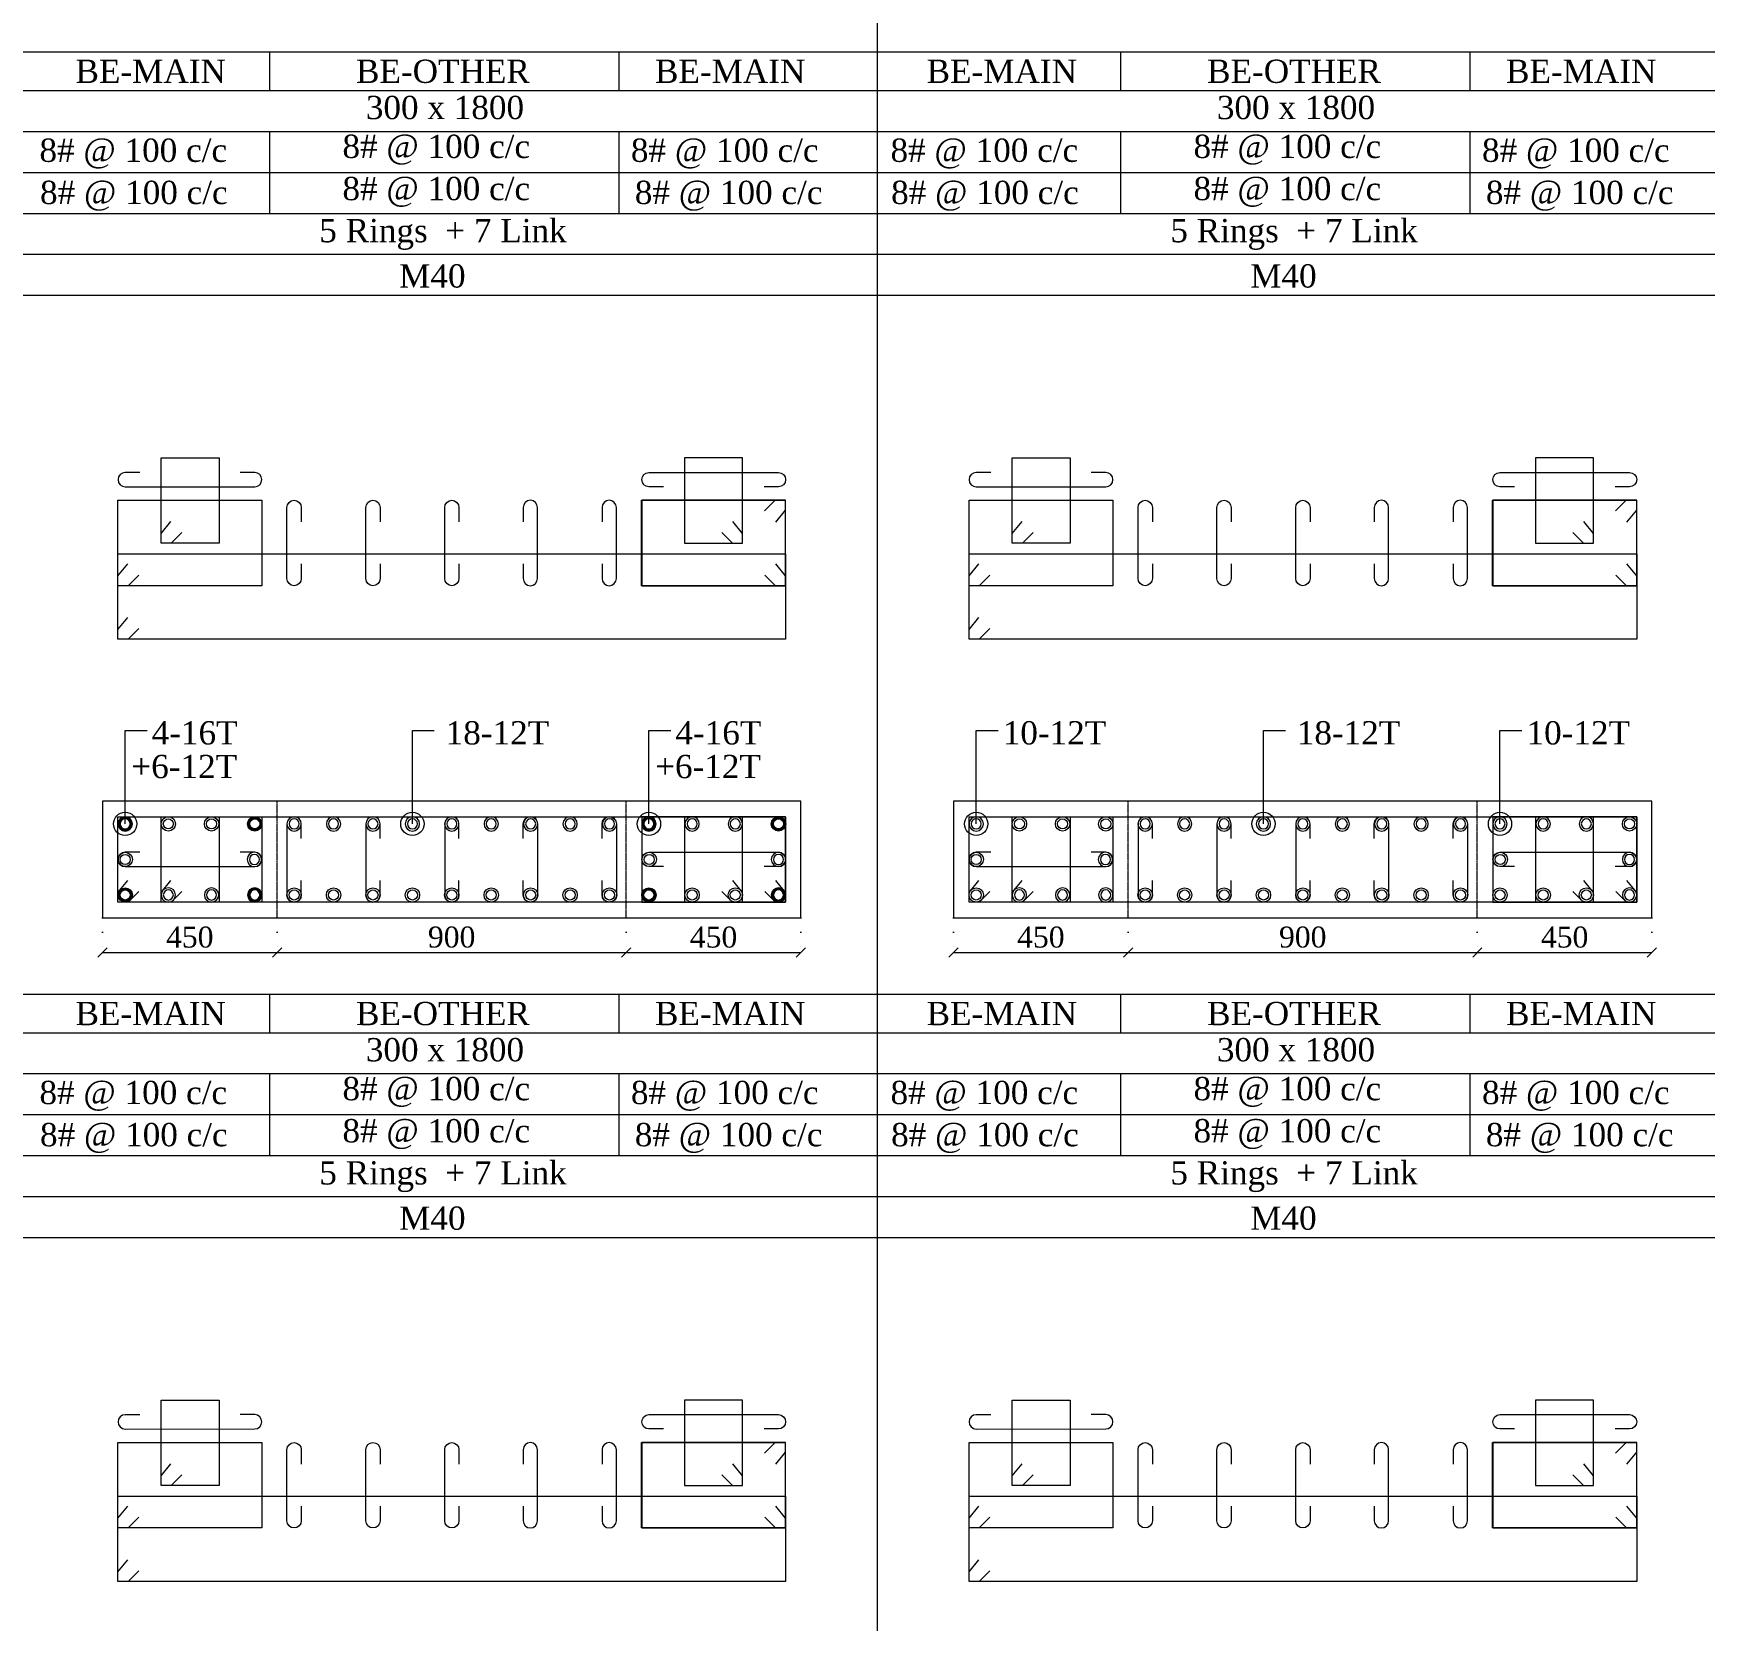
# Model space of a CAD drawing. Header units: millimetres. Extents: x 303 to 27724, y 300 to 68956.
# Drawn here: x 10195 to 14502, y 43688 to 47778 of the extents above; entities that cross this region are included whole.
import ezdxf

# ---------------------------------------------------------------- set-up
doc = ezdxf.new("R2010")
doc.units = ezdxf.units.MM
doc.linetypes.add('( Hidden )', pattern=[0.375, 0.25, -0.125])
doc.linetypes.add('DOT2', pattern=[0.125, 0, -0.125])
doc.layers.get('Defpoints').update_dxf_attribs({"lineweight": 0})
for name, color, linetype, lineweight in [('S-COL. STEEL DIA', 1, 'Continuous', 9), ('S-DIM FOOTING', 7, 'Continuous', 0), ('S-SECTION', 5, 'Continuous', 0), ('S-SECTION MARK', 7, 'Continuous', 0), ('S-SHEET', 7, 'Continuous', 0), ('S-STEEL', 1, 'Continuous', 9), ('S-STEEL-1', 1, 'Continuous', 0), ('S-STEEL-1 C.S.', 106, 'Continuous', 0), ('S-TEXT', 7, 'Continuous', 0)]:
    doc.layers.add(name, color=color, linetype=linetype, lineweight=lineweight)
doc.styles.add('AR', font='ARIALUNI.TTF', dxfattribs={"width": 0.8})
doc.styles.add('S-ROMANS', font='times.ttf')
doc.styles.add('TEXT', font='times.ttf')
doc.dimstyles.new('100', dxfattribs={"dimtxt": 180, "dimasz": 80, "dimexe": 0.18, "dimexo": 0.0625, "dimgap": 1, "dimtad": 1, "dimdec": 0, "dimzin": 0, "dimdsep": 46, "dimtxsty": 'AR', "dimblk": 'DOT', "dimcen": 0.09, "dimse1": 1, "dimse2": 1, "dimclrd": 50, "dimclrt": 256, "dimadec": 0, "dimazin": 0, "dimtfac": 1, "dimtdec": 0, "dimtix": 1, "dimtofl": 0, "dimtmove": 2, "dimatfit": 0, "dimfxl": 1, "dimtolj": 1, "dimtzin": 0, "dimlwd": -1, "dimarcsym": 0})
doc.dimstyles.new('SETU', dxfattribs={"dimtxt": 230, "dimasz": 0.2, "dimexe": 0.1, "dimexo": 0.1, "dimgap": 0.05, "dimtad": 1, "dimdec": 0, "dimzin": 0, "dimdsep": 46, "dimtxsty": 'TEXT', "dimblk": 'OBLIQUE', "dimcen": 0.09, "dimdle": 0.1, "dimclrd": 4, "dimclre": 256, "dimclrt": 256, "dimadec": 1, "dimazin": 0, "dimtfac": 1, "dimtdec": 0, "dimtix": 1, "dimtofl": 0, "dimtmove": 2, "dimatfit": 0, "dimfxl": 1, "dimtolj": 1, "dimtzin": 0, "dimlwd": -1, "dimlwe": -1, "dimarcsym": 1})

# ---------------------------------------------------------------- blocks, each defined once
blk = doc.blocks.new('*U4')
at = {"layer": 'S-COL. STEEL DIA'}
h = blk.add_hatch(color=256, dxfattribs=at)
h.dxf.hatch_style = 1
h.paths.add_polyline_path([(-18.5, 0, 1), (18.5, 0, 1)])
h.paths.add_polyline_path([(13, 0, -1), (-13, 0, -1)], flags=16)
at = {"layer": 'S-COL. STEEL DIA', "lineweight": 5}
for radius in [18.5, 13]:
    blk.add_circle((0, 0), radius, dxfattribs=at)
blk = doc.blocks.new('*U6')
at = {"layer": 'S-COL. STEEL DIA', "lineweight": 5}
for radius in [18.5, 13, 13]:
    blk.add_circle((0, 0), radius, dxfattribs=at)
blk = doc.blocks.new('_Oblique')
at = {"color": 0, "linetype": 'ByBlock', "lineweight": -2}
blk.add_line((-0.5, -0.5), (0.5, 0.5), dxfattribs=at)
blk = doc.blocks.new('*D2058')
at = {"layer": 'Defpoints', "color": 0}
for p in [(10372.5, 45499.6), (10822.5, 45499.6), (10822.5, 45409.8)]:
    blk.add_point(p, dxfattribs=at)
at = {"layer": 'S-DIM FOOTING', "linetype": 'DOT2', "ltscale": 300}
for p, q in [((10372.5, 45499.5), (10372.5, 45409.6)), ((10822.5, 45499.5), (10822.5, 45409.6))]:
    blk.add_line(p, q, dxfattribs=at)
at = {"layer": 'S-DIM FOOTING', "ltscale": 300}
blk.add_line((10372.4, 45409.8), (10822.6, 45409.8), dxfattribs=at)
at = {"layer": 'S-DIM FOOTING', "linetype": 'ByBlock', "xscale": 24, "yscale": 24, "zscale": 24, "rotation": 180}
blk.add_blockref('_Oblique', (10372.5, 45409.8), dxfattribs=at)
at = {"layer": 'S-DIM FOOTING', "linetype": 'ByBlock', "xscale": 24, "yscale": 24, "zscale": 24}
blk.add_blockref('_Oblique', (10822.5, 45409.8), dxfattribs=at)
at = {"layer": 'S-DIM FOOTING', "insert": (10597.5, 45449.2), "char_height": 54, "attachment_point": 5, "style": 'TEXT'}
blk.add_mtext('\\A1;450', dxfattribs=at)
blk = doc.blocks.new('*D2059')
at = {"layer": 'Defpoints', "color": 0}
for p in [(10822.5, 45499.6), (11722.5, 45499.6), (11722.5, 45409.8)]:
    blk.add_point(p, dxfattribs=at)
at = {"layer": 'S-DIM FOOTING', "linetype": 'DOT2', "ltscale": 300}
for p, q in [((10822.5, 45499.5), (10822.5, 45409.6)), ((11722.5, 45499.5), (11722.5, 45409.6))]:
    blk.add_line(p, q, dxfattribs=at)
at = {"layer": 'S-DIM FOOTING', "ltscale": 300}
blk.add_line((10822.4, 45409.8), (11722.6, 45409.8), dxfattribs=at)
at = {"layer": 'S-DIM FOOTING', "linetype": 'ByBlock', "xscale": 24, "yscale": 24, "zscale": 24, "rotation": 180}
blk.add_blockref('_Oblique', (10822.5, 45409.8), dxfattribs=at)
at = {"layer": 'S-DIM FOOTING', "linetype": 'ByBlock', "xscale": 24, "yscale": 24, "zscale": 24}
blk.add_blockref('_Oblique', (11722.5, 45409.8), dxfattribs=at)
at = {"layer": 'S-DIM FOOTING', "insert": (11272.5, 45449.3), "char_height": 54, "attachment_point": 5, "style": 'TEXT'}
blk.add_mtext('\\A1;900', dxfattribs=at)
blk = doc.blocks.new('*D2060')
at = {"layer": 'Defpoints', "color": 0}
for p in [(11722.5, 45499.6), (12172.5, 45499.6), (12172.5, 45409.8)]:
    blk.add_point(p, dxfattribs=at)
at = {"layer": 'S-DIM FOOTING', "linetype": 'DOT2', "ltscale": 300}
for p, q in [((11722.5, 45499.5), (11722.5, 45409.6)), ((12172.5, 45499.5), (12172.5, 45409.6))]:
    blk.add_line(p, q, dxfattribs=at)
at = {"layer": 'S-DIM FOOTING', "ltscale": 300}
blk.add_line((11722.4, 45409.8), (12172.6, 45409.8), dxfattribs=at)
at = {"layer": 'S-DIM FOOTING', "linetype": 'ByBlock', "xscale": 24, "yscale": 24, "zscale": 24, "rotation": 180}
blk.add_blockref('_Oblique', (11722.5, 45409.8), dxfattribs=at)
at = {"layer": 'S-DIM FOOTING', "linetype": 'ByBlock', "xscale": 24, "yscale": 24, "zscale": 24}
blk.add_blockref('_Oblique', (12172.5, 45409.8), dxfattribs=at)
at = {"layer": 'S-DIM FOOTING', "insert": (11947.5, 45449.2), "char_height": 54, "attachment_point": 5, "style": 'TEXT'}
blk.add_mtext('\\A1;450', dxfattribs=at)
blk = doc.blocks.new('_Dot')
at = {"linetype": 'ByBlock', "lineweight": -2}
blk.add_line((-0.5, 0), (-1, 0), dxfattribs=at)
at = {"linetype": 'ByBlock', "const_width": 0.5}
blk.add_lwpolyline([(-0.25, 0, 1), (0.25, 0, 1)], format="xyb", close=True, dxfattribs=at)
blk = doc.blocks.new('*D2103')
at = {"layer": 'Defpoints', "color": 0}
for p in [(12566.1, 45499.6), (13016.1, 45499.6), (13016.1, 45409.8)]:
    blk.add_point(p, dxfattribs=at)
at = {"layer": 'S-DIM FOOTING', "linetype": 'DOT2', "ltscale": 300}
for p, q in [((12566.1, 45499.5), (12566.1, 45409.6)), ((13016.1, 45499.5), (13016.1, 45409.6))]:
    blk.add_line(p, q, dxfattribs=at)
at = {"layer": 'S-DIM FOOTING', "ltscale": 300}
blk.add_line((12566, 45409.8), (13016.2, 45409.8), dxfattribs=at)
at = {"layer": 'S-DIM FOOTING', "linetype": 'ByBlock', "xscale": 24, "yscale": 24, "zscale": 24, "rotation": 180}
blk.add_blockref('_Oblique', (12566.1, 45409.8), dxfattribs=at)
at = {"layer": 'S-DIM FOOTING', "linetype": 'ByBlock', "xscale": 24, "yscale": 24, "zscale": 24}
blk.add_blockref('_Oblique', (13016.1, 45409.8), dxfattribs=at)
at = {"layer": 'S-DIM FOOTING', "insert": (12791.1, 45449.2), "char_height": 54, "attachment_point": 5, "style": 'TEXT'}
blk.add_mtext('\\A1;450', dxfattribs=at)
blk = doc.blocks.new('*D2104')
at = {"layer": 'Defpoints', "color": 0}
for p in [(13016.1, 45499.6), (13916.1, 45499.6), (13916.1, 45409.8)]:
    blk.add_point(p, dxfattribs=at)
at = {"layer": 'S-DIM FOOTING', "linetype": 'DOT2', "ltscale": 300}
for p, q in [((13016.1, 45499.5), (13016.1, 45409.6)), ((13916.1, 45499.5), (13916.1, 45409.6))]:
    blk.add_line(p, q, dxfattribs=at)
at = {"layer": 'S-DIM FOOTING', "ltscale": 300}
blk.add_line((13016, 45409.8), (13916.2, 45409.8), dxfattribs=at)
at = {"layer": 'S-DIM FOOTING', "linetype": 'ByBlock', "xscale": 24, "yscale": 24, "zscale": 24, "rotation": 180}
blk.add_blockref('_Oblique', (13016.1, 45409.8), dxfattribs=at)
at = {"layer": 'S-DIM FOOTING', "linetype": 'ByBlock', "xscale": 24, "yscale": 24, "zscale": 24}
blk.add_blockref('_Oblique', (13916.1, 45409.8), dxfattribs=at)
at = {"layer": 'S-DIM FOOTING', "insert": (13466.1, 45449.3), "char_height": 54, "attachment_point": 5, "style": 'TEXT'}
blk.add_mtext('\\A1;900', dxfattribs=at)
blk = doc.blocks.new('*D2105')
at = {"layer": 'Defpoints', "color": 0}
for p in [(13916.1, 45499.6), (14366.1, 45499.6), (14366.1, 45409.8)]:
    blk.add_point(p, dxfattribs=at)
at = {"layer": 'S-DIM FOOTING', "linetype": 'DOT2', "ltscale": 300}
for p, q in [((13916.1, 45499.5), (13916.1, 45409.6)), ((14366.1, 45499.5), (14366.1, 45409.6))]:
    blk.add_line(p, q, dxfattribs=at)
at = {"layer": 'S-DIM FOOTING', "ltscale": 300}
blk.add_line((13916, 45409.8), (14366.2, 45409.8), dxfattribs=at)
at = {"layer": 'S-DIM FOOTING', "linetype": 'ByBlock', "xscale": 24, "yscale": 24, "zscale": 24, "rotation": 180}
blk.add_blockref('_Oblique', (13916.1, 45409.8), dxfattribs=at)
at = {"layer": 'S-DIM FOOTING', "linetype": 'ByBlock', "xscale": 24, "yscale": 24, "zscale": 24}
blk.add_blockref('_Oblique', (14366.1, 45409.8), dxfattribs=at)
at = {"layer": 'S-DIM FOOTING', "insert": (14141.1, 45449.2), "char_height": 54, "attachment_point": 5, "style": 'TEXT'}
blk.add_mtext('\\A1;450', dxfattribs=at)

msp = doc.modelspace()

# ---------------------------------------------------------------- linework, layer by layer
at = {"layer": 'S-SECTION'}
for points, elevation in [([(12172.5, 45499.6), (12172.5, 45799.6), (10372.5, 45799.6), (10372.5, 45499.6)], 0.3), ([(14366.1, 45499.6), (14366.1, 45799.6), (12566.1, 45799.6), (12566.1, 45499.6)], -0.3)]:
    msp.add_lwpolyline(points, close=True, dxfattribs=dict(at, elevation=elevation))
at = {"layer": 'S-SHEET'}
for p, q in [((12369.1, 68956, -0.3), (12369.1, 299.8, 0.2)), ((303, 47730.6, 7.2), (27724.1, 47730.6, 7.2)), ((10803, 47730.4, -1.1), (10803, 47630.9, -1.1)), ((11703, 47730.4, -1.1), (11703, 47630.9, -1.1)), ((12996.6, 47730.4, 0.4), (12996.6, 47630.9, 0.4)), ((13896.6, 47730.4, 0.4), (13896.6, 47630.9, 0.4)), ((303, 47631.1, -0.8), (27724.1, 47631.1, -0.8)), ((303, 47525.9, -0.8), (27724.1, 47525.9, -0.8)), ((303, 47525.9, -0.8), (27724.1, 47525.9, -0.8)), ((10803, 47525.7, -1.1), (10803, 47314.4, -1.1)), ((11703, 47525.7, -1.1), (11703, 47314.4, -1.1)), ((12996.6, 47525.7, 0.4), (12996.6, 47314.4, 0.4)), ((13896.6, 47525.7, 0.4), (13896.6, 47314.4, 0.4)), ((303, 47420.1, -0.8), (27724.1, 47420.1, -0.8)), ((303, 47314.6, -0.8), (27724.1, 47314.6, -0.8)), ((303, 47209, -0.8), (27724.1, 47209, -0.8)), ((303, 45302.6, 7.2), (27724.1, 45302.6, 7.2)), ((10803, 45302.4, -0.4), (10803, 45202.9, -0.4)), ((11703, 45302.4, -0.4), (11703, 45202.9, -0.4)), ((12996.6, 45302.4, -1), (12996.6, 45202.9, -1)), ((13896.6, 45302.4, -1), (13896.6, 45202.9, -1)), ((303, 45203, -0.8), (27724.1, 45203, -0.8)), ((303, 45097.8, -0.8), (27724.1, 45097.8, -0.8)), ((303, 45097.8, -0.8), (27724.1, 45097.8, -0.8)), ((10803, 45097.6, -0.4), (10803, 44886.3, -0.4)), ((11703, 45097.6, -0.4), (11703, 44886.3, -0.4)), ((12996.6, 45097.6, -1), (12996.6, 44886.3, -1)), ((13896.6, 45097.6, -1), (13896.6, 44886.3, -1)), ((303, 44992, -0.8), (27724.1, 44992, -0.8)), ((303, 44886.5, -0.8), (27724.1, 44886.5, -0.8)), ((303, 44781, -0.8), (27724.1, 44781, -0.8))]:
    msp.add_line(p, q, dxfattribs=at)
at = {"layer": 'S-SHEET', "color": 0}
for p, q in [((303, 47103.5, -0.8), (27724.1, 47103.5, -0.8)), ((303, 44675.5, -0.8), (27724.1, 44675.5, -0.8))]:
    msp.add_line(p, q, dxfattribs=at)
at = {"layer": 'S-STEEL', "color": 3}
for points, elevation in [([(10468.7, 46646.9), (10431, 46646.9, 1), (10431, 46610), (10764.9, 46610, 1), (10764.9, 46646.9), (10727.6, 46646.9)], 0.3), ([(11818.7, 46610), (11781, 46610, -1), (11781, 46646.9), (12114.9, 46646.9, -1), (12114.9, 46610), (12077.6, 46610)], 0.3), ([(12662.3, 46646.9), (12624.5, 46646.9, 1), (12624.5, 46610), (12958.4, 46610, 1), (12958.4, 46646.9), (12921.2, 46646.9)], -0.3), ([(14012.3, 46610), (13974.5, 46610, -1), (13974.5, 46646.9), (14308.4, 46646.9, -1), (14308.4, 46610), (14271.2, 46610)], -0.3), ([(10884.9, 46411.2), (10884.9, 46373.5, -1), (10848, 46373.5), (10848, 46556.6, -1), (10884.9, 46556.6), (10884.9, 46519.4)], 0.3), ([(11088.2, 46411.2), (11088.2, 46373.5, -1), (11051.2, 46373.5), (11051.2, 46556.6, -1), (11088.2, 46556.6), (11088.2, 46519.4)], 0.3), ([(11291.4, 46411.2), (11291.4, 46373.5, -1), (11254.5, 46373.5), (11254.5, 46556.6, -1), (11291.4, 46556.6), (11291.4, 46519.4)], 0.3), ([(11456.9, 46411.2), (11456.9, 46373.5, 1), (11493.8, 46373.5), (11493.8, 46556.6, 1), (11456.9, 46556.6), (11456.9, 46519.4)], 0.3), ([(11660.1, 46411.2), (11660.1, 46373.5, 1), (11697, 46373.5), (11697, 46556.6, 1), (11660.1, 46556.6), (11660.1, 46519.4)], 0.3), ([(13078.5, 46411.2), (13078.5, 46373.5, -1), (13041.6, 46373.5), (13041.6, 46556.6, -1), (13078.5, 46556.6), (13078.5, 46519.4)], -0.3), ([(13281.7, 46411.2), (13281.7, 46373.5, -1), (13244.8, 46373.5), (13244.8, 46556.6, -1), (13281.7, 46556.6), (13281.7, 46519.4)], -0.3), ([(13484.9, 46411.2), (13484.9, 46373.5, -1), (13448, 46373.5), (13448, 46556.6, -1), (13484.9, 46556.6), (13484.9, 46519.4)], -0.3), ([(13650.5, 46411.2), (13650.5, 46373.5, 1), (13687.4, 46373.5), (13687.4, 46556.6, 1), (13650.5, 46556.6), (13650.5, 46519.4)], -0.3), ([(13853.7, 46411.2), (13853.7, 46373.5, 1), (13890.6, 46373.5), (13890.6, 46556.6, 1), (13853.7, 46556.6), (13853.7, 46519.4)], -0.3), ([(10884.9, 45703.5), (10884.9, 45741.2, 1), (10848, 45741.2), (10848, 45558.1, 1), (10884.9, 45558.1), (10884.9, 45595.3)], 0.3), ([(11088.2, 45703.5), (11088.2, 45741.2, 1), (11051.2, 45741.2), (11051.2, 45558.1, 1), (11088.2, 45558.1), (11088.2, 45595.3)], 0.3), ([(11291.4, 45703.5), (11291.4, 45741.2, 1), (11254.5, 45741.2), (11254.5, 45558.1, 1), (11291.4, 45558.1), (11291.4, 45595.3)], 0.3), ([(11456.9, 45703.5), (11456.9, 45741.2, -1), (11493.8, 45741.2), (11493.8, 45558.1, -1), (11456.9, 45558.1), (11456.9, 45595.3)], 0.3), ([(11660.1, 45703.5), (11660.1, 45741.2, -1), (11697, 45741.2), (11697, 45558.1, -1), (11660.1, 45558.1), (11660.1, 45595.3)], 0.3), ([(13078.5, 45703.5), (13078.5, 45741.2, 1), (13041.6, 45741.2), (13041.6, 45558.1, 1), (13078.5, 45558.1), (13078.5, 45595.3)], -0.3), ([(13281.7, 45703.5), (13281.7, 45741.2, 1), (13244.8, 45741.2), (13244.8, 45558.1, 1), (13281.7, 45558.1), (13281.7, 45595.3)], -0.3), ([(13484.9, 45703.5), (13484.9, 45741.2, 1), (13448, 45741.2), (13448, 45558.1, 1), (13484.9, 45558.1), (13484.9, 45595.3)], -0.3), ([(13650.5, 45703.5), (13650.5, 45741.2, -1), (13687.4, 45741.2), (13687.4, 45558.1, -1), (13650.5, 45558.1), (13650.5, 45595.3)], -0.3), ([(13853.7, 45703.5), (13853.7, 45741.2, -1), (13890.6, 45741.2), (13890.6, 45558.1, -1), (13853.7, 45558.1), (13853.7, 45595.3)], -0.3), ([(10468.7, 45668.1), (10431, 45668.1, 1), (10431, 45631.2), (10764.9, 45631.2, 1), (10764.9, 45668.1), (10727.6, 45668.1)], 0.3), ([(11818.7, 45631.2), (11781, 45631.2, -1), (11781, 45668.1), (12114.9, 45668.1, -1), (12114.9, 45631.2), (12077.6, 45631.2)], 0.3), ([(12662.3, 45668.1), (12624.5, 45668.1, 1), (12624.5, 45631.2), (12958.4, 45631.2, 1), (12958.4, 45668.1), (12921.2, 45668.1)], -0.3), ([(14012.3, 45631.2), (13974.5, 45631.2, -1), (13974.5, 45668.1), (14308.4, 45668.1, -1), (14308.4, 45631.2), (14271.2, 45631.2)], -0.3), ([(10468.7, 44218.8), (10431, 44218.8, 1), (10431, 44181.9), (10764.9, 44182, 1), (10764.9, 44218.9), (10727.6, 44218.9)], 0.3), ([(11818.7, 44182), (11781, 44182, -1), (11781, 44218.9), (12114.9, 44218.9, -1), (12114.9, 44182), (12077.6, 44182)], 0.3), ([(12662.3, 44218.8), (12624.5, 44218.8, 1), (12624.5, 44181.9), (12958.4, 44182, 1), (12958.4, 44218.9), (12921.2, 44218.9)], -0.3), ([(14012.3, 44182), (13974.5, 44182, -1), (13974.5, 44218.9), (14308.4, 44218.9, -1), (14308.4, 44182), (14271.2, 44182)], -0.3), ([(10884.9, 43983.2), (10884.9, 43945.4, -1), (10848, 43945.4), (10848, 44128.5, -1), (10884.9, 44128.5), (10884.9, 44091.3)], 0.3), ([(11088.2, 43983.2), (11088.2, 43945.4, -1), (11051.2, 43945.4), (11051.2, 44128.5, -1), (11088.2, 44128.5), (11088.2, 44091.3)], 0.3), ([(11291.4, 43983.2), (11291.4, 43945.4, -1), (11254.5, 43945.4), (11254.5, 44128.5, -1), (11291.4, 44128.5), (11291.4, 44091.3)], 0.3), ([(11456.9, 43983.2), (11456.9, 43945.4, 1), (11493.8, 43945.4), (11493.8, 44128.5, 1), (11456.9, 44128.5), (11456.9, 44091.3)], 0.3), ([(11660.1, 43983.2), (11660.1, 43945.4, 1), (11697, 43945.4), (11697, 44128.5, 1), (11660.1, 44128.5), (11660.1, 44091.3)], 0.3), ([(13078.5, 43983.2), (13078.5, 43945.4, -1), (13041.6, 43945.4), (13041.6, 44128.5, -1), (13078.5, 44128.5), (13078.5, 44091.3)], -0.3), ([(13281.7, 43983.2), (13281.7, 43945.4, -1), (13244.8, 43945.4), (13244.8, 44128.5, -1), (13281.7, 44128.5), (13281.7, 44091.3)], -0.3), ([(13484.9, 43983.2), (13484.9, 43945.4, -1), (13448, 43945.4), (13448, 44128.5, -1), (13484.9, 44128.5), (13484.9, 44091.3)], -0.3), ([(13650.5, 43983.2), (13650.5, 43945.4, 1), (13687.4, 43945.4), (13687.4, 44128.5, 1), (13650.5, 44128.5), (13650.5, 44091.3)], -0.3), ([(13853.7, 43983.2), (13853.7, 43945.4, 1), (13890.6, 43945.4), (13890.6, 44128.5, 1), (13853.7, 44128.5), (13853.7, 44091.3)], -0.3)]:
    msp.add_lwpolyline(points, format="xyb", dxfattribs=dict(at, elevation=elevation))
at = {"layer": 'S-STEEL', "color": 1}
for points, elevation in [([(12079, 46547.8), (12106.5, 46575.1), (12132.5, 46575.1), (12132.5, 46355.1), (11761.7, 46355.1), (11761.7, 46575.1), (12132.5, 46575.1), (12132.5, 46550.1), (12107.3, 46519.2)], 0.3), ([(14272.6, 46547.8), (14300.1, 46575.1), (14326.1, 46575.1), (14326.1, 46355.1), (13955.3, 46355.1), (13955.3, 46575.1), (14326.1, 46575.1), (14326.1, 46550.1), (14300.9, 46519.2)], -0.3), ([(10466.1, 46244.4), (10438.5, 46217), (10412.5, 46217), (10412.5, 46437), (12133.3, 46437), (12133.3, 46217), (10412.5, 46217), (10412.5, 46242.1), (10437.7, 46272.9)], 0.3), ([(12659.6, 46244.4), (12632.1, 46217), (12606.1, 46217), (12606.1, 46437), (14326.9, 46437), (14326.9, 46217), (12606.1, 46217), (12606.1, 46242.1), (12631.3, 46272.9)], -0.3), ([(10466.1, 45566.9), (10438.5, 45539.6), (10412.5, 45539.6), (10412.5, 45759.6), (12133.3, 45759.6), (12133.3, 45539.6), (10412.5, 45539.6), (10412.5, 45564.7), (10437.7, 45595.5)], 0.3), ([(12659.6, 45566.9), (12632.1, 45539.6), (12606.1, 45539.6), (12606.1, 45759.6), (14326.9, 45759.6), (14326.9, 45539.6), (12606.1, 45539.6), (12606.1, 45564.7), (12631.3, 45595.5)], -0.3), ([(12079, 44119.7), (12106.5, 44147.1), (12132.5, 44147.1), (12132.5, 43927.1), (11761.7, 43927.1), (11761.7, 44147.1), (12132.5, 44147.1), (12132.5, 44122), (12107.3, 44091.2)], 0.3), ([(14272.6, 44119.7), (14300.1, 44147.1), (14326.1, 44147.1), (14326.1, 43927.1), (13955.3, 43927.1), (13955.3, 44147.1), (14326.1, 44147.1), (14326.1, 44122), (14300.9, 44091.2)], -0.3), ([(10466.1, 43816.3), (10438.5, 43789), (10412.5, 43789), (10412.5, 44009), (12133.3, 44009), (12133.3, 43789), (10412.5, 43789), (10412.5, 43814), (10437.7, 43844.9)], 0.3), ([(12659.6, 43816.3), (12632.1, 43789), (12606.1, 43789), (12606.1, 44009), (14326.9, 44009), (14326.9, 43789), (12606.1, 43789), (12606.1, 43814), (12631.3, 43844.9)], -0.3)]:
    msp.add_lwpolyline(points, dxfattribs=dict(at, elevation=elevation))
at = {"layer": 'S-STEEL-1', "color": 41}
for points, elevation in [([(10577.4, 46491.8), (10549.8, 46464.5), (10523.8, 46464.5), (10523.8, 46684.5), (10673.2, 46684.5), (10673.2, 46464.5), (10523.8, 46464.5), (10523.8, 46489.5), (10549, 46520.4)], 0.3), ([(11968.5, 46491.8), (11996, 46464.5), (12022, 46464.5), (12022, 46684.5), (11872.6, 46684.5), (11872.6, 46464.5), (12022, 46464.5), (12022, 46489.5), (11996.8, 46520.4)], 0.3), ([(12770.9, 46491.8), (12743.4, 46464.5), (12717.4, 46464.5), (12717.4, 46684.5), (12866.8, 46684.5), (12866.8, 46464.5), (12717.4, 46464.5), (12717.4, 46489.5), (12742.6, 46520.4)], -0.3), ([(14162, 46491.8), (14189.6, 46464.5), (14215.6, 46464.5), (14215.6, 46684.5), (14066.2, 46684.5), (14066.2, 46464.5), (14215.6, 46464.5), (14215.6, 46489.5), (14190.4, 46520.4)], -0.3), ([(10577.4, 45566.9), (10549.8, 45539.6), (10523.8, 45539.6), (10523.8, 45759.6), (10673.2, 45759.6), (10673.2, 45539.6), (10523.8, 45539.6), (10523.8, 45564.7), (10549, 45595.5)], 0.3), ([(11968.5, 45566.9), (11996, 45539.6), (12022, 45539.6), (12022, 45759.6), (11872.6, 45759.6), (11872.6, 45539.6), (12022, 45539.6), (12022, 45564.7), (11996.8, 45595.5)], 0.3), ([(12770.9, 45566.9), (12743.4, 45539.6), (12717.4, 45539.6), (12717.4, 45759.6), (12866.8, 45759.6), (12866.8, 45539.6), (12717.4, 45539.6), (12717.4, 45564.7), (12742.6, 45595.5)], -0.3), ([(14162, 45566.9), (14189.6, 45539.6), (14215.6, 45539.6), (14215.6, 45759.6), (14066.2, 45759.6), (14066.2, 45539.6), (14215.6, 45539.6), (14215.6, 45564.7), (14190.4, 45595.5)], -0.3), ([(10577.4, 44063.8), (10549.8, 44036.5), (10523.8, 44036.5), (10523.8, 44256.5), (10673.2, 44256.5), (10673.2, 44036.5), (10523.8, 44036.5), (10523.8, 44061.5), (10549, 44092.3)], 0.3), ([(11968.5, 44063.8), (11996, 44036.5), (12022, 44036.5), (12022, 44256.5), (11872.6, 44256.5), (11872.6, 44036.5), (12022, 44036.5), (12022, 44061.5), (11996.8, 44092.3)], 0.3), ([(12770.9, 44063.8), (12743.4, 44036.5), (12717.4, 44036.5), (12717.4, 44256.5), (12866.8, 44256.5), (12866.8, 44036.5), (12717.4, 44036.5), (12717.4, 44061.5), (12742.6, 44092.3)], -0.3), ([(14162, 44063.8), (14189.6, 44036.5), (14215.6, 44036.5), (14215.6, 44256.5), (14066.2, 44256.5), (14066.2, 44036.5), (14215.6, 44036.5), (14215.6, 44061.5), (14190.4, 44092.3)], -0.3)]:
    msp.add_lwpolyline(points, dxfattribs=dict(at, elevation=elevation))
at = {"layer": 'S-STEEL-1', "color": 6}
for points, elevation in [([(10466.1, 46382.4), (10438.5, 46355.1), (10412.5, 46355.1), (10412.5, 46575.1), (10783.3, 46575.1), (10783.3, 46355.1), (10412.5, 46355.1), (10412.5, 46380.1), (10437.7, 46411)], 0.3), ([(12079.8, 46382.4), (12107.3, 46355.1), (12133.3, 46355.1), (12133.3, 46575.1), (11762.5, 46575.1), (11762.5, 46355.1), (12133.3, 46355.1), (12133.3, 46380.1), (12108.1, 46411)], 0.3), ([(12659.6, 46382.4), (12632.1, 46355.1), (12606.1, 46355.1), (12606.1, 46575.1), (12976.9, 46575.1), (12976.9, 46355.1), (12606.1, 46355.1), (12606.1, 46380.1), (12631.3, 46411)], -0.3), ([(14273.3, 46382.4), (14300.9, 46355.1), (14326.9, 46355.1), (14326.9, 46575.1), (13956.1, 46575.1), (13956.1, 46355.1), (14326.9, 46355.1), (14326.9, 46380.1), (14301.7, 46411)], -0.3), ([(10466.1, 45566.9), (10438.5, 45539.6), (10412.5, 45539.6), (10412.5, 45759.6), (10783.3, 45759.6), (10783.3, 45539.6), (10412.5, 45539.6), (10412.5, 45564.7), (10437.7, 45595.5)], 0.3), ([(12079.8, 45566.9), (12107.3, 45539.6), (12133.3, 45539.6), (12133.3, 45759.6), (11762.5, 45759.6), (11762.5, 45539.6), (12133.3, 45539.6), (12133.3, 45564.7), (12108.1, 45595.5)], 0.3), ([(12659.6, 45566.9), (12632.1, 45539.6), (12606.1, 45539.6), (12606.1, 45759.6), (12976.9, 45759.6), (12976.9, 45539.6), (12606.1, 45539.6), (12606.1, 45564.7), (12631.3, 45595.5)], -0.3), ([(14273.3, 45566.9), (14300.9, 45539.6), (14326.9, 45539.6), (14326.9, 45759.6), (13956.1, 45759.6), (13956.1, 45539.6), (14326.9, 45539.6), (14326.9, 45564.7), (14301.7, 45595.5)], -0.3), ([(10466.1, 43954.4), (10438.5, 43927.1), (10412.5, 43927.1), (10412.5, 44147.1), (10783.3, 44147.1), (10783.3, 43927.1), (10412.5, 43927.1), (10412.5, 43952.1), (10437.7, 43983)], 0.3), ([(12079.8, 43954.4), (12107.3, 43927.1), (12133.3, 43927.1), (12133.3, 44147.1), (11762.5, 44147.1), (11762.5, 43927.1), (12133.3, 43927.1), (12133.3, 43952.1), (12108.1, 43983)], 0.3), ([(12659.6, 43954.4), (12632.1, 43927.1), (12606.1, 43927.1), (12606.1, 44147.1), (12976.9, 44147.1), (12976.9, 43927.1), (12606.1, 43927.1), (12606.1, 43952.1), (12631.3, 43983)], -0.3), ([(14273.3, 43954.4), (14300.9, 43927.1), (14326.9, 43927.1), (14326.9, 44147.1), (13956.1, 44147.1), (13956.1, 43927.1), (14326.9, 43927.1), (14326.9, 43952.1), (14301.7, 43983)], -0.3)]:
    msp.add_lwpolyline(points, dxfattribs=dict(at, elevation=elevation))
at = {"layer": 'S-STEEL-1 C.S.', "color": 8, "linetype": '( Hidden )'}
for p, q in [((10822.5, 45499.6, 0.3), (10822.5, 45799.6, 0.3)), ((11722.5, 45499.6, 0.3), (11722.5, 45799.6, 0.3)), ((13016.1, 45499.6, -0.3), (13016.1, 45799.6, -0.3)), ((13916.1, 45499.6, -0.3), (13916.1, 45799.6, -0.3))]:
    msp.add_line(p, q, dxfattribs=at)

# ---------------------------------------------------------------- block references
at = {"layer": 'S-COL. STEEL DIA', "xscale": -1, "rotation": 180}
for name, p in [('*U4', (10431, 45741.2, 0.3)), ('*U6', (10866.5, 45741.2, 0.3)), ('*U6', (10968.1, 45741.2, 0.3)), ('*U6', (11069.7, 45741.2, 0.3)), ('*U6', (11171.3, 45741.2, 0.3)), ('*U6', (11272.9, 45741.2, 0.3)), ('*U6', (11374.5, 45741.2, 0.3)), ('*U6', (11476.1, 45741.2, 0.3)), ('*U6', (11577.8, 45741.2, 0.3)), ('*U6', (11679.4, 45741.2, 0.3)), ('*U4', (11781, 45741.2, 0.3)), ('*U6', (11892.3, 45741.2, 0.3)), ('*U6', (12003.6, 45741.2, 0.3)), ('*U6', (12624.5, 45741.2, -0.3)), ('*U6', (13060, 45741.2, -0.3)), ('*U6', (13161.7, 45741.2, -0.3)), ('*U6', (13263.3, 45741.2, -0.3)), ('*U6', (13364.9, 45741.2, -0.3)), ('*U6', (13466.5, 45741.2, -0.3)), ('*U6', (13568.1, 45741.2, -0.3)), ('*U6', (13669.7, 45741.2, -0.3)), ('*U6', (13771.3, 45741.2, -0.3)), ('*U6', (13872.9, 45741.2, -0.3)), ('*U6', (13974.5, 45741.2, -0.3)), ('*U6', (14085.8, 45741.2, -0.3)), ('*U6', (14197.1, 45741.2, -0.3))]:
    msp.add_blockref(name, p, dxfattribs=at)
at = {"layer": 'S-COL. STEEL DIA', "rotation": 180}
for name, p in [('*U6', (10542.3, 45741.2, 0.3)), ('*U6', (10653.6, 45741.2, 0.3)), ('*U4', (10764.9, 45741.2, 0.3)), ('*U4', (12114.9, 45741.2, 0.3)), ('*U6', (12735.8, 45741.2, -0.3)), ('*U6', (12847.1, 45741.2, -0.3)), ('*U6', (12958.4, 45741.2, -0.3)), ('*U6', (14308.4, 45741.2, -0.3))]:
    msp.add_blockref(name, p, dxfattribs=at)
at = {"layer": 'S-COL. STEEL DIA'}
for name, p in [('*U6', (10431, 45649.6, 0.3)), ('*U6', (11781.8, 45649.6, 0.3)), ('*U6', (12624.5, 45649.6, -0.3)), ('*U6', (13975.3, 45649.6, -0.3)), ('*U4', (10431, 45558.1, 0.3)), ('*U6', (10866.5, 45558.1, 0.3)), ('*U6', (10968.1, 45558.1, 0.3)), ('*U6', (11069.7, 45558.1, 0.3)), ('*U6', (11171.3, 45558.1, 0.3)), ('*U6', (11272.9, 45558.1, 0.3)), ('*U6', (11374.5, 45558.1, 0.3)), ('*U6', (11476.1, 45558.1, 0.3)), ('*U6', (11577.8, 45558.1, 0.3)), ('*U6', (11679.4, 45558.1, 0.3)), ('*U4', (11781, 45558.1, 0.3)), ('*U6', (11892.3, 45558.1, 0.3)), ('*U6', (12003.6, 45558.1, 0.3)), ('*U6', (12624.5, 45558.1, -0.3)), ('*U6', (13060, 45558.1, -0.3)), ('*U6', (13161.7, 45558.1, -0.3)), ('*U6', (13263.3, 45558.1, -0.3)), ('*U6', (13364.9, 45558.1, -0.3)), ('*U6', (13466.5, 45558.1, -0.3)), ('*U6', (13568.1, 45558.1, -0.3)), ('*U6', (13669.7, 45558.1, -0.3)), ('*U6', (13771.3, 45558.1, -0.3)), ('*U6', (13872.9, 45558.1, -0.3)), ('*U6', (13974.5, 45558.1, -0.3)), ('*U6', (14085.8, 45558.1, -0.3)), ('*U6', (14197.1, 45558.1, -0.3))]:
    msp.add_blockref(name, p, dxfattribs=at)
at = {"layer": 'S-COL. STEEL DIA', "xscale": -1}
for name, p in [('*U6', (10764.1, 45649.6, 0.3)), ('*U6', (12114.9, 45649.6, 0.3)), ('*U6', (12957.6, 45649.6, -0.3)), ('*U6', (14308.4, 45649.6, -0.3)), ('*U6', (10542.3, 45558.1, 0.3)), ('*U6', (10653.6, 45558.1, 0.3)), ('*U4', (10764.9, 45558.1, 0.3)), ('*U4', (12114.9, 45558.1, 0.3)), ('*U6', (12735.8, 45558.1, -0.3)), ('*U6', (12847.1, 45558.1, -0.3)), ('*U6', (12958.4, 45558.1, -0.3)), ('*U6', (14308.4, 45558.1, -0.3))]:
    msp.add_blockref(name, p, dxfattribs=at)

# ---------------------------------------------------------------- texts
at = {"layer": 'S-TEXT', "style": 'S-ROMANS'}
for s, p in [('BE-MAIN ', (10303, 47650.7, -1.1)), ('BE-OTHER', (11026, 47650.7, -1.1)), ('BE-MAIN ', (11796.5, 47650.7, -1.1)), ('BE-MAIN ', (12496.6, 47650.7, 0.4)), ('BE-OTHER', (13219.6, 47650.7, 0.4)), ('BE-MAIN ', (13990.1, 47650.7, 0.4)), ('300 x 1800', (11051.3, 47557.4, -1.1)), ('300 x 1800', (13244.8, 47557.4, 0.4)), ('8# @ 100 c/c', (10991, 47457.2, -1.1)), ('8# @ 100 c/c', (13184.6, 47457.2, 0.4)), ('8# @ 100 c/c', (10210, 47447.2, -1.1)), ('8# @ 100 c/c', (11734.5, 47447.2, -1.1)), ('8# @ 100 c/c', (12403.6, 47447.2, 0.4)), ('8# @ 100 c/c', (13928.1, 47447.2, 0.4)), ('8# @ 100 c/c', (10211.5, 47338.5, -1.1)), ('8# @ 100 c/c', (10991, 47348.5, -1.1)), ('8# @ 100 c/c', (11744.5, 47338.5, -1.1)), ('8# @ 100 c/c', (12405.1, 47338.5, 0.4)), ('8# @ 100 c/c', (13184.6, 47348.5, 0.4)), ('8# @ 100 c/c', (13938.1, 47338.5, 0.4)), ('5 Rings  + 7 Link', (10931.3, 47240.1, -1.1)), ('5 Rings  + 7 Link', (13124.9, 47240.1, 0.4)), ('M40', (11137.2, 47123.3, -1.1)), ('M40', (13330.7, 47123.3, 0.4)), ('BE-MAIN ', (10303, 45222.6, -0.4)), ('BE-OTHER', (11026, 45222.6, -0.4)), ('BE-MAIN ', (11796.5, 45222.6, -0.4)), ('BE-MAIN ', (12496.6, 45222.6, -1)), ('BE-OTHER', (13219.6, 45222.6, -1)), ('BE-MAIN ', (13990.1, 45222.6, -1)), ('300 x 1800', (11051.3, 45129.4, -0.4)), ('300 x 1800', (13244.8, 45129.4, -1)), ('8# @ 100 c/c', (10210, 45019.1, -0.4)), ('8# @ 100 c/c', (10991, 45029.1, -0.4)), ('8# @ 100 c/c', (11734.5, 45019.1, -0.4)), ('8# @ 100 c/c', (12403.6, 45019.1, -1)), ('8# @ 100 c/c', (13184.6, 45029.1, -1)), ('8# @ 100 c/c', (13928.1, 45019.1, -1)), ('8# @ 100 c/c', (10211.5, 44910.5, -0.4)), ('8# @ 100 c/c', (10991, 44920.5, -0.4)), ('8# @ 100 c/c', (11744.5, 44910.5, -0.4)), ('8# @ 100 c/c', (12405.1, 44910.5, -1)), ('8# @ 100 c/c', (13184.6, 44920.5, -1)), ('8# @ 100 c/c', (13938.1, 44910.5, -1)), ('5 Rings  + 7 Link', (10931.3, 44812, -0.4)), ('5 Rings  + 7 Link', (13124.9, 44812, -1)), ('M40', (11137.2, 44695.3, -0.4)), ('M40', (13330.7, 44695.3, -1))]:
    msp.add_text(s, height=60, dxfattribs=at).set_placement(p)
at = {"layer": 'S-TEXT', "color": 7, "style": 'TEXT'}
for s, p in [('4-16T', (10499.3, 45945.9, 0.3)), ('18-12T', (11257.1, 45945.9, 0.3)), ('4-16T', (11849.3, 45945.9, 0.3)), ('10-12T', (12692.9, 45945.9, -0.3)), ('18-12T', (13450.7, 45945.9, -0.3)), ('10-12T', (14042.9, 45945.9, -0.3)), ('+6-12T', (10447, 45859.1, 0.3)), ('+6-12T', (11797, 45859.1, 0.3))]:
    msp.add_text(s, height=60, dxfattribs=at).set_placement(p)

# ---------------------------------------------------------------- dimensions: what is measured, and where the dimension line sits
at = {"layer": 'S-DIM FOOTING', "ltscale": 300}
for base, p1, p2, picture, middle in [((10822.5, 45409.8, 0), (10372.5, 45499.6, 0.3), (10822.5, 45499.6, 0.3), '*D2058', (10597.5, 45449.2, 0)), ((11722.5, 45409.8, 0), (10822.5, 45499.6, 0.3), (11722.5, 45499.6, 0.3), '*D2059', (11272.5, 45449.3, 0)), ((12172.5, 45409.8, 0), (11722.5, 45499.6, 0.3), (12172.5, 45499.6, 0.3), '*D2060', (11947.5, 45449.2, 0)), ((13016.1, 45409.8, -0.7), (12566.1, 45499.6, -0.3), (13016.1, 45499.6, -0.3), '*D2103', (12791.1, 45449.2, -0.7)), ((13916.1, 45409.8, -0.7), (13016.1, 45499.6, -0.3), (13916.1, 45499.6, -0.3), '*D2104', (13466.1, 45449.3, -0.7)), ((14366.1, 45409.8, -0.7), (13916.1, 45499.6, -0.3), (14366.1, 45499.6, -0.3), '*D2105', (14141.1, 45449.2, -0.7))]:
    dim = msp.add_linear_dim(base=base, p1=p1, p2=p2, angle=180, dimstyle='SETU', override={"dimscale": 1.2, "dimtxt": 45, "dimasz": 20, "dimgap": 10, "dimblk1": 'Oblique', "dimblk2": 'Oblique', "dimsah": 1, "dimclrd": 256, "dimarcsym": 1}, dxfattribs=at)
    dim.commit()
    dim.dimension.update_dxf_attribs({"geometry": picture, "text_midpoint": middle})

# ---------------------------------------------------------------- leaders
at = {"layer": 'S-SECTION MARK'}
for points in [[(10431, 45741.2, 0.3), (10431, 45981.7, 0.3), (10487.4, 45981.7, 0.3)], [(11171.3, 45741.2, 0.3), (11171.3, 45981.7, 0.3), (11227.7, 45981.7, 0.3)], [(11781, 45741.2, 0.3), (11781, 45981.7, 0.3), (11837.4, 45981.7, 0.3)], [(12624.5, 45741.2, -0.3), (12624.5, 45981.7, -0.3), (12681, 45981.7, -0.3)], [(13364.9, 45741.2, -0.3), (13364.9, 45981.7, -0.3), (13421.3, 45981.7, -0.3)], [(13974.5, 45741.2, -0.3), (13974.5, 45981.7, -0.3), (14031, 45981.7, -0.3)]]:
    msp.add_leader(points, dimstyle='100', override={"dimasz": 60, "dimtad": 0, "dimclrd": 256, "dimldrblk": 'DotBlank', "dimfxl": 50, "dimfxlon": 1, "dimarcsym": 1}, dxfattribs=at)

doc.saveas('drawing.dxf')
